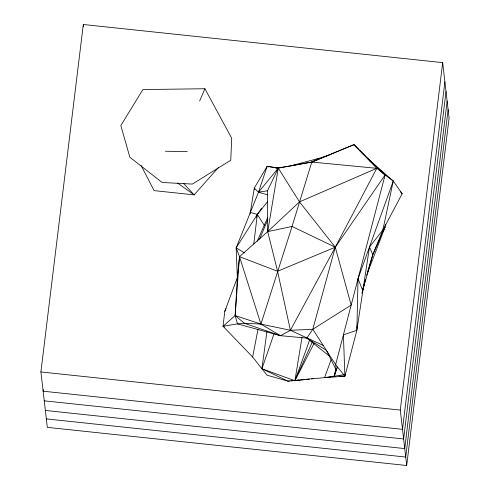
<?xml version="1.0" encoding="UTF-8"?>
<svg xmlns="http://www.w3.org/2000/svg" width="490" height="490" viewBox="0 0 490 490"><rect width="100%" height="100%" fill="white"/><g stroke="black" fill="none" stroke-linecap="round" stroke-linejoin="round"><path stroke-width="0.73" d="M367.494 158.46L393.268 181.024L358.025 278.755L356.855 330.321L344.899 376.167L324.57 377.643L331.093 359.727M356.965 328.092L357.081 325.862M330.438 377.037L287.979 381.165L267.013 375.175L252.656 357.032L223.036 326.267L224.775 311.371L237.332 277.652L239.488 256.68L236.168 247.836L258.481 192.227L267.166 166.269L278.277 168.125L311.793 162.068L353.915 144.679L385.079 174.997L393.268 181.024L402.168 193.709L382.788 230.38L372.792 254.727L367.243 272.899M253.789 243.891L257.311 214.418L261.703 208.195M40.909 371.947L83.306 24.5L442.678 62.634L449.091 118.053L406.694 465.5L47.322 427.366L40.909 371.947L400.281 410.081L406.694 465.5M43.322 389.685L43.132 391.198L402.511 429.332L444.908 81.879M400.281 410.081L442.678 62.634M446.023 91.508L403.619 438.954L44.247 400.826M447.137 101.13L404.734 448.583L45.362 410.449M448.117 109.588L405.714 457.041L46.342 418.907M266.903 331.626L261.936 368.756L287.979 381.165L289.498 380.993M385.532 224.365L384.993 227.336L369.497 246.942L356.855 330.321L343.398 334.848L344.899 376.167L339.239 376.118M302.036 337.089L294.919 380.73L261.936 368.756L274.161 333.402M323.204 345.419L290.386 330.278L277.567 271.27L267.705 231.605L278.277 168.125L277.316 168.076L295.035 165.093M250.09 213.861L254.279 188.068L267.166 166.269L278.21 168.315M252.656 357.032L257.985 329.274M382.788 230.38L393.268 181.024M335.877 368.756L334.168 376.198L337.561 367.035M364.511 283.128L361.896 293.375M364.872 281.658L365.411 279.465M256.539 217.346L257.311 214.418L267.791 201.427M362.282 291.17L364.015 284.586M224.365 326.965L223.036 326.267L237.454 323.884L280.494 335.687L306.826 338.112L312.779 329.311L335.283 247.217L376.81 168.309L353.915 144.679L311.793 162.068L290.662 165.834L318.298 158.521L328.986 155.22M366.679 275.111L384.993 227.336L372.792 254.727L362.71 290.454L358.025 278.755M335.907 370.348L334.168 376.198L335.313 372.559M254.616 189.563L254.279 188.068L258.481 192.227L278.277 168.125L299.488 201.874L335.283 247.217L351.165 305.062L312.779 329.311L290.386 330.278L260.931 324.086L244.375 323.265L237.454 323.884L235.151 315.56L239.488 256.68L267.705 231.605L268.14 230.153M318.298 158.521L311.793 162.068L292.052 226.447L260.931 324.086L280.494 335.687L290.386 330.278L335.283 247.217L385.079 174.997L377.331 167.788M309.741 339.76L294.919 380.73L304.774 379.542M259.608 239.108L267.871 219.428M199.626 101.007L204.918 88.739L142.902 89.56L120.834 125.52L129.844 157.217L162.123 182.476L192.374 184.075L230.747 160.255L231.721 138.266L204.918 88.739M257.201 241.307L267.638 217.615M312.424 341.732L294.919 380.73L314.072 343.361M223.036 326.267L235.151 315.56L260.931 324.086L239.488 256.68L277.567 271.27L335.283 247.217L292.052 226.447L267.705 231.605L267.491 190.769L278.277 168.125M382.941 231.439L384.993 227.336M224.775 311.371L226.141 308.657M280.494 335.687L244.375 323.265L235.151 315.56L237.332 277.652L236.168 247.836L257.311 214.418L250.078 212.348M218.301 167.611L194.163 194.867L154.081 190.616L141.132 165.553M267.705 231.605L299.488 201.874L376.81 168.309L385.079 174.997L335.638 364.634L336.361 370.287L326.389 350.344L306.826 338.112L329.182 355.936M267.491 190.769L258.481 192.227L267.785 194.885M324.57 377.643L343.766 374.758M306.293 379.358L309.325 378.997M311.597 378.721L313.116 378.537M291.023 380.828L294.061 380.485M297.099 380.148L298.618 379.977M301.662 379.634L303.181 379.468M332.637 376.804L334.835 376.577M165.436 151.239L187.241 151.594M311.793 162.068L376.81 168.309M272.826 167.213L278.81 168.364M267.166 166.269L268.477 167.017M236.168 247.836L244.486 252.858M177.515 183.003L194.163 194.867L183.817 183.689M369.583 160.585L371.794 162.643M353.915 144.679L358.619 149.45M359.66 150.51L364.885 155.814M381.428 170.808L383.401 172.988M400.195 191.529L402.168 193.709M312.779 329.311L335.638 364.634L344.899 376.167L344.874 374.66M257.311 214.418L264.263 225.278M369.497 246.942L372.792 254.727M83.306 24.5L83.563 26.723"/></g></svg>
